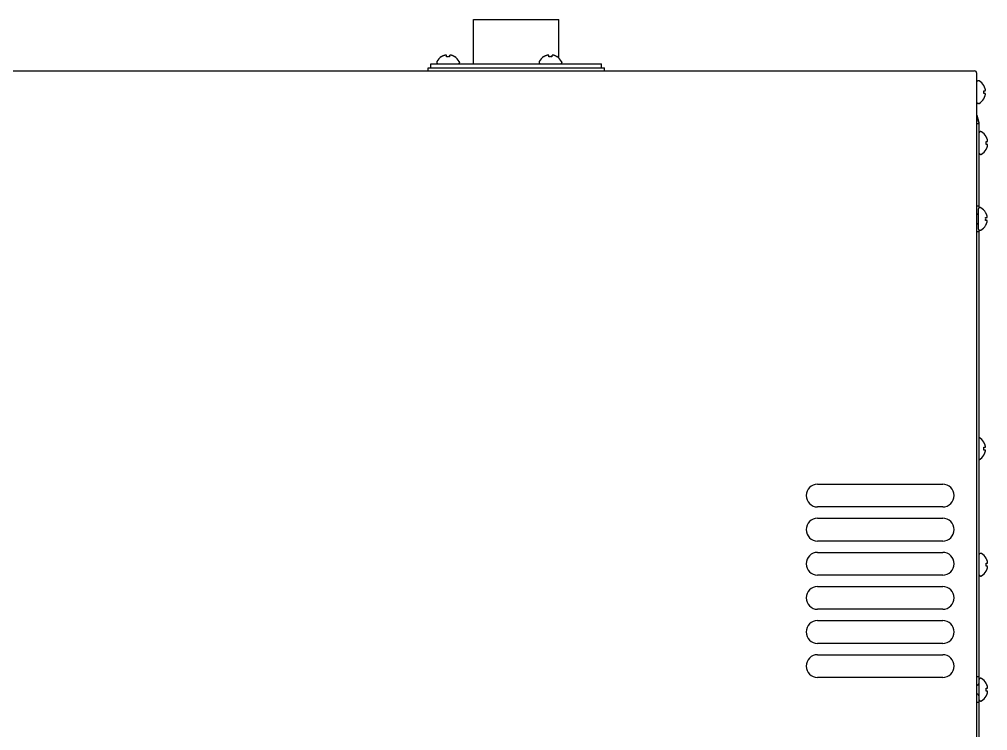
# Model space of a CAD drawing. Header units: millimetres. Extents: x -10733 to -5990, y 4098 to 7122.
# Drawn here: x -9022.8 to -8682.2, y 5861.6 to 6111.8 of the extents above; entities that cross this region are included whole.
import ezdxf

# ---------------------------------------------------------------- set-up
doc = ezdxf.new("R2010")
doc.units = ezdxf.units.MM
doc.header["$LTSCALE"] = 346.5
doc.layers.get('0').update_dxf_attribs({"linetype": 'CONTINUOUS'})

msp = doc.modelspace()

# ---------------------------------------------------------------- linework, layer by layer
at = {"color": 7, "linetype": 'Continuous'}
for p, q in [((-8863.04, 6096.2), (-8863.04, 6111.8)), ((-8863.04, 6111.8), (-8833.04, 6111.8)), ((-8833.04, 6098.13), (-8833.04, 6111.8)), ((-8874.34, 6098.64), (-8874.34, 6098.68)), ((-8872.54, 6098.64), (-8872.54, 6099.19)), ((-8871.54, 6099.19), (-8871.54, 6098.64)), ((-8869.74, 6098.68), (-8869.74, 6098.64)), ((-8838.34, 6098.64), (-8838.34, 6098.68)), ((-8836.54, 6098.64), (-8836.54, 6099.19)), ((-8835.54, 6099.19), (-8835.54, 6098.64)), ((-8833.74, 6098.68), (-8833.74, 6098.64)), ((-9243.24, 6093.7), (-8686.84, 6093.7)), ((-8879.04, 6093.7), (-8879.04, 6094.7)), ((-8879.04, 6094.7), (-8817.04, 6094.7)), ((-8878.04, 6094.7), (-8878.04, 6096.2)), ((-8878.04, 6096.2), (-8818.04, 6096.2)), ((-8876.04, 6096.8), (-8876.04, 6096.6)), ((-8868.04, 6096.8), (-8868.04, 6096.6)), ((-8840.04, 6096.8), (-8840.04, 6096.6)), ((-8832.04, 6096.8), (-8832.04, 6096.6)), ((-8818.04, 6094.7), (-8818.04, 6096.2)), ((-8817.04, 6093.7), (-8817.04, 6094.7)), ((-8686.04, 5616.3), (-8686.04, 6092.8)), ((-8685.44, 6090.2), (-8685.64, 6090.2)), ((-8683.6, 6088.5), (-8683.56, 6088.5)), ((-8683.6, 6086.7), (-8683.05, 6086.7)), ((-8683.05, 6085.7), (-8683.6, 6085.7)), ((-8683.56, 6083.9), (-8683.6, 6083.9)), ((-8685.44, 6082.2), (-8685.64, 6082.2)), ((-8686.04, 6078.05), (-8685.31, 6075.54)), ((-8685.31, 6075.54), (-8686.04, 6078.05)), ((-8685.24, 6075.04), (-8686.04, 6075.04)), ((-8685.24, 6045.49), (-8685.24, 6075.04)), ((-8684.64, 6072.3), (-8684.84, 6072.3)), ((-8682.8, 6070.6), (-8682.76, 6070.6)), ((-8682.8, 6068.8), (-8682.25, 6068.8)), ((-8682.25, 6067.8), (-8682.8, 6067.8)), ((-8684.64, 6064.3), (-8684.84, 6064.3)), ((-8682.76, 6066), (-8682.8, 6066)), ((-8685.24, 6046.08), (-8686.04, 6046.08)), ((-8686, 6043.18), (-8686.04, 6043.18)), ((-8685.4, 6037.98), (-8685.4, 6045.18)), ((-8684.8, 6045.58), (-8685, 6045.58)), ((-8682.95, 6043.88), (-8682.92, 6043.88)), ((-8686, 6039.98), (-8686.04, 6039.98)), ((-8682.95, 6042.08), (-8682.4, 6042.08)), ((-8682.4, 6041.08), (-8682.95, 6041.08)), ((-8682.92, 6039.28), (-8682.95, 6039.28)), ((-8685.24, 6037.08), (-8686.04, 6037.08)), ((-8685.24, 5879.6), (-8685.24, 6037.67)), ((-8684.8, 6037.58), (-8685, 6037.58)), ((-8683.6, 5963.1), (-8683.56, 5963.1)), ((-8683.6, 5961.3), (-8683.05, 5961.3)), ((-8683.05, 5960.3), (-8683.6, 5960.3)), ((-8683.56, 5958.5), (-8683.6, 5958.5)), ((-8742.04, 5948.3), (-8698.04, 5948.3)), ((-8698.04, 5940.3), (-8742.04, 5940.3)), ((-8742.04, 5936.3), (-8698.04, 5936.3)), ((-8698.04, 5928.3), (-8742.04, 5928.3)), ((-8742.04, 5924.3), (-8698.04, 5924.3)), ((-8684.64, 5923.96), (-8684.84, 5923.96)), ((-8682.8, 5922.26), (-8682.76, 5922.26)), ((-8682.8, 5920.46), (-8682.25, 5920.46)), ((-8682.25, 5919.46), (-8682.8, 5919.46)), ((-8682.76, 5917.66), (-8682.8, 5917.66)), ((-8698.04, 5916.3), (-8742.04, 5916.3)), ((-8684.64, 5915.96), (-8684.84, 5915.96)), ((-8742.04, 5912.3), (-8698.04, 5912.3)), ((-8698.04, 5904.3), (-8742.04, 5904.3)), ((-8742.04, 5900.3), (-8698.04, 5900.3)), ((-8698.04, 5892.3), (-8742.04, 5892.3)), ((-8742.04, 5888.3), (-8698.04, 5888.3)), ((-8698.04, 5880.3), (-8742.04, 5880.3)), ((-8685.24, 5880.5), (-8686.04, 5880.5)), ((-8685.24, 5872.4), (-8685.24, 5879.6)), ((-8684.64, 5880), (-8684.84, 5880)), ((-8685.84, 5877.6), (-8686.04, 5877.6)), ((-8682.8, 5878.3), (-8682.76, 5878.3)), ((-8682.8, 5876.5), (-8682.25, 5876.5)), ((-8685.84, 5874.4), (-8686.04, 5874.4)), ((-8685.24, 5766.64), (-8685.24, 5872.4)), ((-8682.25, 5875.5), (-8682.8, 5875.5)), ((-8682.76, 5873.7), (-8682.8, 5873.7)), ((-8685.24, 5871.5), (-8686.04, 5871.5)), ((-8684.64, 5872), (-8684.84, 5872))]:
    msp.add_line(p, q, dxfattribs=at)
for centre, radius, start, end in [((-8875.64, 6096.8), 0.4, 149.6988, 180), ((-8871.84, 6094.58), 4.8, 121.3727, 149.6988), ((-8871.85, 6094.59), 4.75, 118.9687, 121.5341), ((-8871.86, 6094.59), 4.75, 118.0074, 118.9684), ((-8871.86, 6094.6), 4.75, 116.6813, 118.0074), ((-8871.86, 6094.6), 4.74, 115.5402, 116.6812), ((-8871.86, 6094.6), 4.74, 114.5722, 115.5402), ((-8871.86, 6094.61), 4.73, 113.3175, 114.5722), ((-8871.87, 6094.61), 4.73, 112.5474, 113.3174), ((-8871.87, 6094.62), 4.72, 111.0025, 112.5476), ((-8871.87, 6094.63), 4.72, 110.5181, 111.0023), ((-8871.87, 6094.64), 4.7, 108.4656, 110.5187), ((-8871.88, 6094.65), 4.68, 107.3773, 108.465), ((-8871.89, 6094.67), 4.67, 106.3949, 107.3772), ((-8871.89, 6094.7), 4.64, 104.3176, 106.3964), ((-8872.79, 6097.2), 2.01, 95.1401, 97.2744), ((-8872.79, 6097.23), 1.98, 94.2856, 95.1372), ((-8872.79, 6097.24), 1.97, 93.0233, 94.286), ((-8872.79, 6097.25), 1.96, 91.9964, 93.0228), ((-8872.79, 6097.26), 1.95, 90.9261, 91.9964), ((-8872.79, 6097.26), 1.95, 88.8459, 90.9258), ((-8872.79, 6097.25), 1.96, 87.6234, 88.8455), ((-8872.79, 6097.25), 1.96, 86.7841, 87.6235), ((-8872.79, 6097.24), 1.97, 85.3984, 86.7833), ((-8872.79, 6097.22), 1.98, 84.7442, 85.3991), ((-8872.8, 6097.2), 2.01, 82.7259, 84.7415), ((-8872.04, 6094.89), 3.79, 90.0089, 97.5987), ((-8872.04, 6094.89), 3.79, 82.4013, 89.9911), ((-8871.29, 6097.2), 2.01, 95.2585, 97.2741), ((-8871.29, 6097.22), 1.98, 94.6009, 95.2558), ((-8871.29, 6097.24), 1.97, 93.2167, 94.6016), ((-8871.29, 6097.25), 1.96, 92.3765, 93.2159), ((-8871.29, 6097.25), 1.95, 91.1545, 92.3767), ((-8871.29, 6097.26), 1.95, 89.0741, 91.1541), ((-8871.29, 6097.26), 1.95, 88.0037, 89.0738), ((-8871.29, 6097.25), 1.96, 86.9771, 88.0037), ((-8871.29, 6097.24), 1.97, 85.714, 86.9766), ((-8871.29, 6097.23), 1.98, 84.8627, 85.7144), ((-8871.3, 6097.2), 2.01, 82.7256, 84.8598), ((-8872.19, 6094.7), 4.64, 73.6036, 75.6824), ((-8872.2, 6094.67), 4.67, 72.6228, 73.6051), ((-8872.2, 6094.65), 4.68, 71.535, 72.6227), ((-8872.21, 6094.64), 4.7, 69.4813, 71.5344), ((-8872.21, 6094.63), 4.72, 68.9977, 69.4819), ((-8872.21, 6094.62), 4.72, 67.4524, 68.9975), ((-8872.22, 6094.61), 4.73, 66.6826, 67.4526), ((-8872.22, 6094.61), 4.73, 65.4278, 66.6825), ((-8872.22, 6094.6), 4.74, 64.4598, 65.4278), ((-8872.22, 6094.6), 4.74, 63.3188, 64.4598), ((-8872.22, 6094.6), 4.75, 61.9926, 63.3187), ((-8872.23, 6094.59), 4.75, 61.0316, 61.9926), ((-8872.23, 6094.59), 4.75, 58.4659, 61.0313), ((-8872.24, 6094.58), 4.8, 30.3012, 58.6273), ((-8868.44, 6096.8), 0.4, 0, 30.3012), ((-8839.64, 6096.8), 0.4, 149.6988, 180), ((-8835.84, 6094.58), 4.8, 121.3727, 149.6988), ((-8835.85, 6094.59), 4.75, 118.9687, 121.5341), ((-8835.86, 6094.59), 4.75, 118.0074, 118.9684), ((-8835.86, 6094.6), 4.75, 116.6813, 118.0074), ((-8835.86, 6094.6), 4.74, 115.5402, 116.6812), ((-8835.86, 6094.6), 4.74, 114.5722, 115.5402), ((-8835.86, 6094.61), 4.73, 113.3175, 114.5722), ((-8835.87, 6094.61), 4.73, 112.5474, 113.3174), ((-8835.87, 6094.62), 4.72, 111.0025, 112.5476), ((-8835.87, 6094.63), 4.72, 110.5181, 111.0023), ((-8835.87, 6094.64), 4.7, 108.4656, 110.5187), ((-8835.88, 6094.65), 4.68, 107.3773, 108.465), ((-8835.89, 6094.67), 4.67, 106.3949, 107.3772), ((-8835.89, 6094.7), 4.64, 104.3176, 106.3964), ((-8836.79, 6097.2), 2.01, 95.1401, 97.2744), ((-8836.79, 6097.23), 1.98, 94.2856, 95.1372), ((-8836.79, 6097.24), 1.97, 93.0233, 94.286), ((-8836.79, 6097.25), 1.96, 91.9964, 93.0228), ((-8836.79, 6097.26), 1.95, 90.9261, 91.9964), ((-8836.79, 6097.26), 1.95, 88.8459, 90.9258), ((-8836.79, 6097.25), 1.96, 87.6234, 88.8455), ((-8836.79, 6097.25), 1.96, 86.7841, 87.6235), ((-8836.79, 6097.24), 1.97, 85.3984, 86.7833), ((-8836.79, 6097.22), 1.98, 84.7442, 85.3991), ((-8836.8, 6097.2), 2.01, 82.7259, 84.7415), ((-8836.04, 6094.89), 3.79, 90.0089, 97.5987), ((-8836.04, 6094.89), 3.79, 82.4013, 89.9911), ((-8835.29, 6097.2), 2.01, 95.2585, 97.2741), ((-8835.29, 6097.22), 1.98, 94.6009, 95.2558), ((-8835.29, 6097.24), 1.97, 93.2167, 94.6016), ((-8835.29, 6097.25), 1.96, 92.3765, 93.2159), ((-8835.29, 6097.25), 1.95, 91.1545, 92.3767), ((-8835.29, 6097.26), 1.95, 89.0741, 91.1541), ((-8835.29, 6097.26), 1.95, 88.0037, 89.0738), ((-8835.29, 6097.25), 1.96, 86.9771, 88.0037), ((-8835.29, 6097.24), 1.97, 85.714, 86.9766), ((-8835.29, 6097.23), 1.98, 84.8627, 85.7144), ((-8835.3, 6097.2), 2.01, 82.7256, 84.8598), ((-8836.19, 6094.7), 4.64, 73.6036, 75.6824), ((-8836.2, 6094.67), 4.67, 72.6228, 73.6051), ((-8836.2, 6094.65), 4.68, 71.535, 72.6227), ((-8836.21, 6094.64), 4.7, 69.4813, 71.5344), ((-8836.21, 6094.63), 4.72, 68.9977, 69.4819), ((-8836.21, 6094.62), 4.72, 67.4524, 68.9975), ((-8836.22, 6094.61), 4.73, 66.6826, 67.4526), ((-8836.22, 6094.61), 4.73, 65.4278, 66.6825), ((-8836.22, 6094.6), 4.74, 64.4598, 65.4278), ((-8836.22, 6094.6), 4.74, 63.3188, 64.4598), ((-8836.22, 6094.6), 4.75, 61.9926, 63.3187), ((-8836.23, 6094.59), 4.75, 61.0316, 61.9926), ((-8836.23, 6094.59), 4.75, 58.4659, 61.0313), ((-8836.24, 6094.58), 4.8, 30.3012, 58.6273), ((-8832.44, 6096.8), 0.4, 0, 30.3012), ((-8875.64, 6096.6), 0.4, 180, 270), ((-8868.44, 6096.6), 0.4, 270, 0), ((-8839.64, 6096.6), 0.4, 180, 270), ((-8832.44, 6096.6), 0.4, 270, 0), ((-8686.94, 6092.8), 0.9, 0, 83.6659), ((-8685.64, 6089.8), 0.4, 90, 180), ((-8685.44, 6089.8), 0.4, 59.6988, 90), ((-8687.66, 6086), 4.8, 31.3727, 59.6988), ((-8687.65, 6086.01), 4.75, 28.9687, 31.5341), ((-8687.64, 6086.01), 4.75, 28.0074, 28.9684), ((-8687.64, 6086.01), 4.75, 26.6813, 28.0074), ((-8687.64, 6086.02), 4.74, 25.5402, 26.6812), ((-8687.64, 6086.02), 4.74, 24.5722, 25.5402), ((-8687.63, 6086.02), 4.73, 23.3175, 24.5722), ((-8687.63, 6086.02), 4.73, 22.5474, 23.3174), ((-8687.62, 6086.02), 4.72, 21.0025, 22.5476), ((-8687.61, 6086.03), 4.72, 20.5181, 21.0023), ((-8687.6, 6086.03), 4.7, 18.4656, 20.5187), ((-8687.58, 6086.04), 4.68, 17.3773, 18.465), ((-8687.57, 6086.04), 4.67, 16.3949, 17.3772), ((-8687.54, 6086.05), 4.64, 14.3176, 16.3964), ((-8685.03, 6086.94), 2.01, 5.1401, 7.2744), ((-8685.04, 6086.95), 2.01, 352.7259, 354.7415), ((-8685.01, 6086.95), 1.98, 4.2856, 5.1372), ((-8685, 6086.95), 1.97, 355.3984, 356.7833), ((-8685.01, 6086.95), 1.98, 354.7442, 355.3991), ((-8685, 6086.95), 1.97, 3.0233, 4.286), ((-8684.99, 6086.95), 1.96, 1.9964, 3.0228), ((-8684.98, 6086.95), 1.95, 0.9261, 1.9964), ((-8684.98, 6086.95), 1.95, 358.8459, 0.9258), ((-8684.98, 6086.95), 1.96, 357.6234, 358.8455), ((-8684.99, 6086.95), 1.96, 356.7841, 357.6235), ((-8687.66, 6086.4), 4.8, 300.3012, 328.6273), ((-8687.35, 6086.2), 3.79, 0.0089, 7.5987), ((-8687.35, 6086.2), 3.79, 352.4013, 359.9911), ((-8687.65, 6086.38), 4.75, 328.4659, 331.0313), ((-8687.64, 6086.38), 4.75, 331.0316, 331.9926), ((-8687.64, 6086.38), 4.75, 331.9926, 333.3187), ((-8687.64, 6086.38), 4.74, 333.3188, 334.4598), ((-8687.64, 6086.38), 4.74, 334.4598, 335.4278), ((-8687.63, 6086.38), 4.73, 335.4278, 336.6825), ((-8687.63, 6086.37), 4.73, 336.6826, 337.4526), ((-8687.62, 6086.37), 4.72, 337.4524, 338.9975), ((-8687.61, 6086.37), 4.72, 338.9977, 339.4819), ((-8687.6, 6086.36), 4.7, 339.4813, 341.5344), ((-8687.58, 6086.36), 4.68, 341.535, 342.6227), ((-8687.57, 6086.35), 4.67, 342.6228, 343.6051), ((-8687.54, 6086.34), 4.64, 343.6036, 345.6824), ((-8685.04, 6085.44), 2.01, 5.2585, 7.2741), ((-8685.03, 6085.45), 2.01, 352.7256, 354.8598), ((-8685.01, 6085.45), 1.98, 4.6009, 5.2558), ((-8685, 6085.45), 1.97, 3.2167, 4.6016), ((-8685.01, 6085.45), 1.98, 354.8627, 355.7144), ((-8684.99, 6085.45), 1.96, 2.3765, 3.2159), ((-8684.98, 6085.45), 1.95, 1.1545, 2.3767), ((-8684.98, 6085.45), 1.95, 359.0741, 1.1541), ((-8684.98, 6085.45), 1.95, 358.0037, 359.0738), ((-8684.99, 6085.45), 1.96, 356.9771, 358.0037), ((-8685, 6085.45), 1.97, 355.714, 356.9766), ((-8685.64, 6082.6), 0.4, 180, 270), ((-8685.44, 6082.6), 0.4, 270, 300.3012), ((-8687.04, 6075.04), 1.8, 0, 16.2202), ((-8687.04, 6075.04), 1.8, 0, 16.2202), ((-8684.84, 6071.9), 0.4, 90, 180), ((-8684.64, 6071.9), 0.4, 59.6988, 90), ((-8686.86, 6068.1), 4.8, 31.3727, 59.6988), ((-8686.85, 6068.11), 4.75, 28.9687, 31.5341), ((-8686.84, 6068.11), 4.75, 28.0074, 28.9684), ((-8686.84, 6068.11), 4.75, 26.6813, 28.0074), ((-8686.84, 6068.12), 4.74, 25.5402, 26.6812), ((-8686.84, 6068.12), 4.74, 24.5722, 25.5402), ((-8686.83, 6068.12), 4.73, 23.3175, 24.5722), ((-8686.83, 6068.12), 4.73, 22.5474, 23.3174), ((-8686.82, 6068.12), 4.72, 21.0025, 22.5476), ((-8686.81, 6068.13), 4.72, 20.5181, 21.0023), ((-8686.8, 6068.13), 4.7, 18.4656, 20.5187), ((-8686.55, 6068.3), 3.79, 0.0089, 7.5987), ((-8686.55, 6068.3), 3.79, 352.4013, 359.9911), ((-8686.84, 6068.48), 4.75, 331.9926, 333.3187), ((-8686.84, 6068.48), 4.74, 333.3188, 334.4598), ((-8686.84, 6068.48), 4.74, 334.4598, 335.4278), ((-8686.83, 6068.48), 4.73, 335.4278, 336.6825), ((-8686.83, 6068.47), 4.73, 336.6826, 337.4526), ((-8686.82, 6068.47), 4.72, 337.4524, 338.9975), ((-8686.81, 6068.47), 4.72, 338.9977, 339.4819), ((-8686.8, 6068.46), 4.7, 339.4813, 341.5344), ((-8686.78, 6068.14), 4.68, 17.3773, 18.465), ((-8686.78, 6068.46), 4.68, 341.535, 342.6227), ((-8686.77, 6068.14), 4.67, 16.3949, 17.3772), ((-8686.77, 6068.45), 4.67, 342.6228, 343.6051), ((-8686.74, 6068.15), 4.64, 14.3176, 16.3964), ((-8686.74, 6068.44), 4.64, 343.6036, 345.6824), ((-8684.23, 6069.04), 2.01, 5.1401, 7.2744), ((-8684.24, 6069.05), 2.01, 352.7259, 354.7415), ((-8684.24, 6067.54), 2.01, 5.2585, 7.2741), ((-8684.23, 6067.55), 2.01, 352.7256, 354.8598), ((-8684.21, 6069.05), 1.98, 4.2856, 5.1372), ((-8684.2, 6069.05), 1.97, 355.3984, 356.7833), ((-8684.21, 6069.05), 1.98, 354.7442, 355.3991), ((-8684.21, 6067.55), 1.98, 4.6009, 5.2558), ((-8684.2, 6067.55), 1.97, 3.2167, 4.6016), ((-8684.21, 6067.55), 1.98, 354.8627, 355.7144), ((-8684.2, 6069.05), 1.97, 3.0233, 4.286), ((-8684.19, 6069.05), 1.96, 1.9964, 3.0228), ((-8684.18, 6069.05), 1.95, 0.9261, 1.9964), ((-8684.18, 6069.05), 1.95, 358.8459, 0.9258), ((-8684.18, 6069.05), 1.96, 357.6234, 358.8455), ((-8684.19, 6069.05), 1.96, 356.7841, 357.6235), ((-8684.19, 6067.55), 1.96, 2.3765, 3.2159), ((-8684.18, 6067.55), 1.95, 1.1545, 2.3767), ((-8684.18, 6067.55), 1.95, 359.0741, 1.1541), ((-8684.18, 6067.55), 1.95, 358.0037, 359.0738), ((-8684.19, 6067.55), 1.96, 356.9771, 358.0037), ((-8684.2, 6067.55), 1.97, 355.714, 356.9766), ((-8684.84, 6064.7), 0.4, 180, 270), ((-8684.64, 6064.7), 0.4, 270, 300.3012), ((-8686.86, 6068.5), 4.8, 300.3012, 328.6273), ((-8686.85, 6068.48), 4.75, 328.4659, 331.0313), ((-8686.84, 6068.48), 4.75, 331.0316, 331.9926), ((-8686, 6043.78), 0.6, 270, 360), ((-8685, 6045.18), 0.4, 90, 180), ((-8684.8, 6045.18), 0.4, 59.6988, 90), ((-8687.02, 6041.38), 4.8, 31.3727, 59.6988), ((-8687.01, 6041.4), 4.75, 28.9687, 31.5341), ((-8687, 6041.4), 4.75, 28.0074, 28.9684), ((-8687, 6041.4), 4.75, 26.6813, 28.0074), ((-8687, 6041.4), 4.74, 25.5402, 26.6812), ((-8686.99, 6041.4), 4.74, 24.5722, 25.5402), ((-8686.99, 6041.41), 4.73, 23.3175, 24.5722), ((-8686.98, 6041.41), 4.73, 22.5474, 23.3174), ((-8686.98, 6041.41), 4.72, 21.0025, 22.5476), ((-8686.97, 6041.41), 4.72, 20.5181, 21.0023), ((-8686.96, 6041.42), 4.7, 18.4656, 20.5187), ((-8686.94, 6041.42), 4.68, 17.3773, 18.465), ((-8686.93, 6041.43), 4.67, 16.3949, 17.3772), ((-8686.9, 6041.44), 4.64, 14.3176, 16.3964), ((-8684.39, 6042.33), 2.01, 5.1401, 7.2744), ((-8684.37, 6042.33), 1.98, 4.2856, 5.1372), ((-8684.36, 6042.33), 1.97, 3.0233, 4.286), ((-8686, 6039.38), 0.6, 0, 90), ((-8687.02, 6041.78), 4.8, 300.3012, 328.6273), ((-8686.71, 6041.58), 3.79, 0.0089, 7.5987), ((-8686.71, 6041.58), 3.79, 352.4013, 359.9911), ((-8687.01, 6041.77), 4.75, 328.4659, 331.0313), ((-8687, 6041.77), 4.75, 331.0316, 331.9926), ((-8687, 6041.77), 4.75, 331.9926, 333.3187), ((-8687, 6041.77), 4.74, 333.3188, 334.4598), ((-8686.99, 6041.76), 4.74, 334.4598, 335.4278), ((-8686.99, 6041.76), 4.73, 335.4278, 336.6825), ((-8686.98, 6041.76), 4.73, 336.6826, 337.4526), ((-8686.98, 6041.76), 4.72, 337.4524, 338.9975), ((-8686.97, 6041.75), 4.72, 338.9977, 339.4819), ((-8686.96, 6041.75), 4.7, 339.4813, 341.5344), ((-8686.94, 6041.74), 4.68, 341.535, 342.6227), ((-8686.93, 6041.74), 4.67, 342.6228, 343.6051), ((-8686.9, 6041.73), 4.64, 343.6036, 345.6824), ((-8684.37, 6042.34), 1.98, 354.7442, 355.3991), ((-8684.39, 6042.34), 2.01, 352.7259, 354.7415), ((-8684.39, 6040.83), 2.01, 5.2585, 7.2741), ((-8684.37, 6040.83), 1.98, 4.6009, 5.2558), ((-8684.37, 6040.84), 1.98, 354.8627, 355.7144), ((-8684.39, 6040.84), 2.01, 352.7256, 354.8598), ((-8684.35, 6042.33), 1.96, 1.9964, 3.0228), ((-8684.34, 6042.33), 1.95, 0.9261, 1.9964), ((-8684.34, 6042.33), 1.95, 358.8459, 0.9258), ((-8684.34, 6042.33), 1.96, 357.6234, 358.8455), ((-8684.35, 6042.33), 1.96, 356.7841, 357.6235), ((-8684.36, 6042.33), 1.97, 355.3984, 356.7833), ((-8684.36, 6040.83), 1.97, 3.2167, 4.6016), ((-8684.35, 6040.83), 1.96, 2.3765, 3.2159), ((-8684.34, 6040.83), 1.95, 1.1545, 2.3767), ((-8684.34, 6040.83), 1.95, 359.0741, 1.1541), ((-8684.34, 6040.83), 1.95, 358.0037, 359.0738), ((-8684.35, 6040.83), 1.96, 356.9771, 358.0037), ((-8684.36, 6040.83), 1.97, 355.714, 356.9766), ((-8685, 6037.98), 0.4, 180, 270), ((-8684.8, 6037.98), 0.4, 270, 300.3012), ((-8687.66, 5960.6), 4.8, 31.3727, 59.6988), ((-8687.65, 5960.61), 4.75, 28.9687, 31.5341), ((-8687.35, 5960.8), 3.79, 0.0089, 7.5987), ((-8687.35, 5960.8), 3.79, 352.4013, 359.9911), ((-8687.64, 5960.61), 4.75, 28.0074, 28.9684), ((-8687.64, 5960.61), 4.75, 26.6813, 28.0074), ((-8687.64, 5960.62), 4.74, 25.5402, 26.6812), ((-8687.64, 5960.62), 4.74, 24.5722, 25.5402), ((-8687.63, 5960.62), 4.73, 23.3175, 24.5722), ((-8687.63, 5960.62), 4.73, 22.5474, 23.3174), ((-8687.62, 5960.62), 4.72, 21.0025, 22.5476), ((-8687.61, 5960.63), 4.72, 20.5181, 21.0023), ((-8687.6, 5960.63), 4.7, 18.4656, 20.5187), ((-8687.58, 5960.64), 4.68, 17.3773, 18.465), ((-8687.57, 5960.64), 4.67, 16.3949, 17.3772), ((-8687.54, 5960.65), 4.64, 14.3176, 16.3964), ((-8685.03, 5961.54), 2.01, 5.1401, 7.2744), ((-8685.04, 5961.55), 2.01, 352.7259, 354.7415), ((-8685.01, 5961.55), 1.98, 4.2856, 5.1372), ((-8685, 5961.55), 1.97, 355.3984, 356.7833), ((-8685.01, 5961.55), 1.98, 354.7442, 355.3991), ((-8685, 5961.55), 1.97, 3.0233, 4.286), ((-8684.99, 5961.55), 1.96, 1.9964, 3.0228), ((-8684.98, 5961.55), 1.95, 0.9261, 1.9964), ((-8684.98, 5961.55), 1.95, 358.8459, 0.9258), ((-8684.98, 5961.55), 1.96, 357.6234, 358.8455), ((-8684.99, 5961.55), 1.96, 356.7841, 357.6235), ((-8687.66, 5961), 4.8, 300.3012, 328.6273), ((-8687.65, 5960.98), 4.75, 328.4659, 331.0313), ((-8687.64, 5960.98), 4.75, 331.0316, 331.9926), ((-8687.64, 5960.98), 4.75, 331.9926, 333.3187), ((-8687.64, 5960.98), 4.74, 333.3188, 334.4598), ((-8687.64, 5960.98), 4.74, 334.4598, 335.4278), ((-8687.63, 5960.98), 4.73, 335.4278, 336.6825), ((-8687.63, 5960.97), 4.73, 336.6826, 337.4526), ((-8687.62, 5960.97), 4.72, 337.4524, 338.9975), ((-8687.61, 5960.97), 4.72, 338.9977, 339.4819), ((-8687.6, 5960.96), 4.7, 339.4813, 341.5344), ((-8687.58, 5960.96), 4.68, 341.535, 342.6227), ((-8687.57, 5960.95), 4.67, 342.6228, 343.6051), ((-8687.54, 5960.94), 4.64, 343.6036, 345.6824), ((-8685.04, 5960.04), 2.01, 5.2585, 7.2741), ((-8685.03, 5960.05), 2.01, 352.7256, 354.8598), ((-8685.01, 5960.05), 1.98, 4.6009, 5.2558), ((-8685, 5960.05), 1.97, 3.2167, 4.6016), ((-8685.01, 5960.05), 1.98, 354.8627, 355.7144), ((-8684.99, 5960.05), 1.96, 2.3765, 3.2159), ((-8684.98, 5960.05), 1.95, 1.1545, 2.3767), ((-8684.98, 5960.05), 1.95, 359.0741, 1.1541), ((-8684.98, 5960.05), 1.95, 358.0037, 359.0738), ((-8684.99, 5960.05), 1.96, 356.9771, 358.0037), ((-8685, 5960.05), 1.97, 355.714, 356.9766), ((-8742.04, 5944.3), 4, 90, 270), ((-8698.04, 5944.3), 4, 270, 90), ((-8742.04, 5932.3), 4, 90, 270), ((-8698.04, 5932.3), 4, 270, 90), ((-8742.04, 5920.3), 4, 90, 270), ((-8698.04, 5920.3), 4, 270, 90), ((-8684.84, 5923.56), 0.4, 90, 180), ((-8684.64, 5923.56), 0.4, 59.6988, 90), ((-8686.86, 5919.77), 4.8, 31.3727, 59.6988), ((-8686.85, 5919.78), 4.75, 28.9687, 31.5341), ((-8686.55, 5919.96), 3.79, 0.0089, 7.5987), ((-8686.55, 5919.96), 3.79, 352.4013, 359.9911), ((-8686.84, 5919.78), 4.75, 28.0074, 28.9684), ((-8686.84, 5919.78), 4.75, 26.6813, 28.0074), ((-8686.84, 5919.78), 4.74, 25.5402, 26.6812), ((-8686.84, 5919.78), 4.74, 24.5722, 25.5402), ((-8686.83, 5919.79), 4.73, 23.3175, 24.5722), ((-8686.83, 5919.79), 4.73, 22.5474, 23.3174), ((-8686.82, 5919.79), 4.72, 21.0025, 22.5476), ((-8686.81, 5919.79), 4.72, 20.5181, 21.0023), ((-8686.8, 5919.8), 4.7, 18.4656, 20.5187), ((-8686.78, 5919.8), 4.68, 17.3773, 18.465), ((-8686.77, 5919.81), 4.67, 16.3949, 17.3772), ((-8686.74, 5919.82), 4.64, 14.3176, 16.3964), ((-8684.23, 5920.71), 2.01, 5.1401, 7.2744), ((-8684.24, 5920.72), 2.01, 352.7259, 354.7415), ((-8684.21, 5920.71), 1.98, 4.2856, 5.1372), ((-8684.2, 5920.72), 1.97, 355.3984, 356.7833), ((-8684.21, 5920.72), 1.98, 354.7442, 355.3991), ((-8684.2, 5920.71), 1.97, 3.0233, 4.286), ((-8684.19, 5920.71), 1.96, 1.9964, 3.0228), ((-8684.18, 5920.71), 1.95, 0.9261, 1.9964), ((-8684.18, 5920.71), 1.95, 358.8459, 0.9258), ((-8684.18, 5920.71), 1.96, 357.6234, 358.8455), ((-8684.19, 5920.71), 1.96, 356.7841, 357.6235), ((-8686.86, 5920.16), 4.8, 300.3012, 328.6273), ((-8686.85, 5920.15), 4.75, 328.4659, 331.0313), ((-8686.84, 5920.15), 4.75, 331.0316, 331.9926), ((-8686.84, 5920.15), 4.75, 331.9926, 333.3187), ((-8686.84, 5920.15), 4.74, 333.3188, 334.4598), ((-8686.84, 5920.14), 4.74, 334.4598, 335.4278), ((-8686.83, 5920.14), 4.73, 335.4278, 336.6825), ((-8686.83, 5920.14), 4.73, 336.6826, 337.4526), ((-8686.82, 5920.14), 4.72, 337.4524, 338.9975), ((-8686.81, 5920.13), 4.72, 338.9977, 339.4819), ((-8686.8, 5920.13), 4.7, 339.4813, 341.5344), ((-8686.78, 5920.12), 4.68, 341.535, 342.6227), ((-8686.77, 5920.12), 4.67, 342.6228, 343.6051), ((-8686.74, 5920.11), 4.64, 343.6036, 345.6824), ((-8684.24, 5919.21), 2.01, 5.2585, 7.2741), ((-8684.23, 5919.22), 2.01, 352.7256, 354.8598), ((-8684.21, 5919.21), 1.98, 4.6009, 5.2558), ((-8684.2, 5919.21), 1.97, 3.2167, 4.6016), ((-8684.21, 5919.22), 1.98, 354.8627, 355.7144), ((-8684.19, 5919.21), 1.96, 2.3765, 3.2159), ((-8684.18, 5919.21), 1.95, 1.1545, 2.3767), ((-8684.18, 5919.21), 1.95, 359.0741, 1.1541), ((-8684.18, 5919.21), 1.95, 358.0037, 359.0738), ((-8684.19, 5919.21), 1.96, 356.9771, 358.0037), ((-8684.2, 5919.21), 1.97, 355.714, 356.9766), ((-8684.84, 5916.36), 0.4, 180, 270), ((-8684.64, 5916.36), 0.4, 270, 300.3012), ((-8742.04, 5908.3), 4, 90, 270), ((-8698.04, 5908.3), 4, 270, 90), ((-8742.04, 5896.3), 4, 90, 270), ((-8698.04, 5896.3), 4, 270, 90), ((-8742.04, 5884.3), 4, 90, 270), ((-8698.04, 5884.3), 4, 270, 90), ((-8684.84, 5879.6), 0.4, 90, 180), ((-8684.64, 5879.6), 0.4, 59.6988, 90), ((-8686.86, 5875.8), 4.8, 31.3727, 59.6988), ((-8685.84, 5878.2), 0.6, 270, 360), ((-8686.85, 5875.81), 4.75, 28.9687, 31.5341), ((-8686.55, 5876), 3.79, 0.0089, 7.5987), ((-8686.55, 5876), 3.79, 352.4013, 359.9911), ((-8686.84, 5875.81), 4.75, 28.0074, 28.9684), ((-8686.84, 5875.81), 4.75, 26.6813, 28.0074), ((-8686.84, 5875.82), 4.74, 25.5402, 26.6812), ((-8686.84, 5875.82), 4.74, 24.5722, 25.5402), ((-8686.83, 5875.82), 4.73, 23.3175, 24.5722), ((-8686.83, 5875.82), 4.73, 22.5474, 23.3174), ((-8686.82, 5875.82), 4.72, 21.0025, 22.5476), ((-8686.81, 5875.83), 4.72, 20.5181, 21.0023), ((-8686.8, 5875.83), 4.7, 18.4656, 20.5187), ((-8686.78, 5875.84), 4.68, 17.3773, 18.465), ((-8686.77, 5875.84), 4.67, 16.3949, 17.3772), ((-8686.74, 5875.85), 4.64, 14.3176, 16.3964), ((-8684.23, 5876.74), 2.01, 5.1401, 7.2744), ((-8684.24, 5876.75), 2.01, 352.7259, 354.7415), ((-8684.21, 5876.75), 1.98, 4.2856, 5.1372), ((-8684.2, 5876.75), 1.97, 355.3984, 356.7833), ((-8684.21, 5876.75), 1.98, 354.7442, 355.3991), ((-8684.2, 5876.75), 1.97, 3.0233, 4.286), ((-8684.19, 5876.75), 1.96, 1.9964, 3.0228), ((-8684.18, 5876.75), 1.95, 0.9261, 1.9964), ((-8684.18, 5876.75), 1.95, 358.8459, 0.9258), ((-8684.18, 5876.75), 1.96, 357.6234, 358.8455), ((-8684.19, 5876.75), 1.96, 356.7841, 357.6235), ((-8685.84, 5873.8), 0.6, 0, 90), ((-8684.84, 5872.4), 0.4, 180, 270), ((-8686.86, 5876.2), 4.8, 300.3012, 328.6273), ((-8686.85, 5876.18), 4.75, 328.4659, 331.0313), ((-8686.84, 5876.18), 4.75, 331.0316, 331.9926), ((-8686.84, 5876.18), 4.75, 331.9926, 333.3187), ((-8686.84, 5876.18), 4.74, 333.3188, 334.4598), ((-8686.84, 5876.18), 4.74, 334.4598, 335.4278), ((-8686.83, 5876.18), 4.73, 335.4278, 336.6825), ((-8686.83, 5876.17), 4.73, 336.6826, 337.4526), ((-8686.82, 5876.17), 4.72, 337.4524, 338.9975), ((-8686.81, 5876.17), 4.72, 338.9977, 339.4819), ((-8686.8, 5876.16), 4.7, 339.4813, 341.5344), ((-8686.78, 5876.16), 4.68, 341.535, 342.6227), ((-8686.77, 5876.15), 4.67, 342.6228, 343.6051), ((-8686.74, 5876.14), 4.64, 343.6036, 345.6824), ((-8684.24, 5875.24), 2.01, 5.2585, 7.2741), ((-8684.23, 5875.25), 2.01, 352.7256, 354.8598), ((-8684.21, 5875.25), 1.98, 4.6009, 5.2558), ((-8684.2, 5875.25), 1.97, 3.2167, 4.6016), ((-8684.21, 5875.25), 1.98, 354.8627, 355.7144), ((-8684.19, 5875.25), 1.96, 2.3765, 3.2159), ((-8684.18, 5875.25), 1.95, 1.1545, 2.3767), ((-8684.18, 5875.25), 1.95, 359.0741, 1.1541), ((-8684.18, 5875.25), 1.95, 358.0037, 359.0738), ((-8684.19, 5875.25), 1.96, 356.9771, 358.0037), ((-8684.2, 5875.25), 1.97, 355.714, 356.9766), ((-8684.64, 5872.4), 0.4, 270, 300.3012)]:
    msp.add_arc(centre, radius, start, end, dxfattribs=at)

doc.saveas('drawing.dxf')
